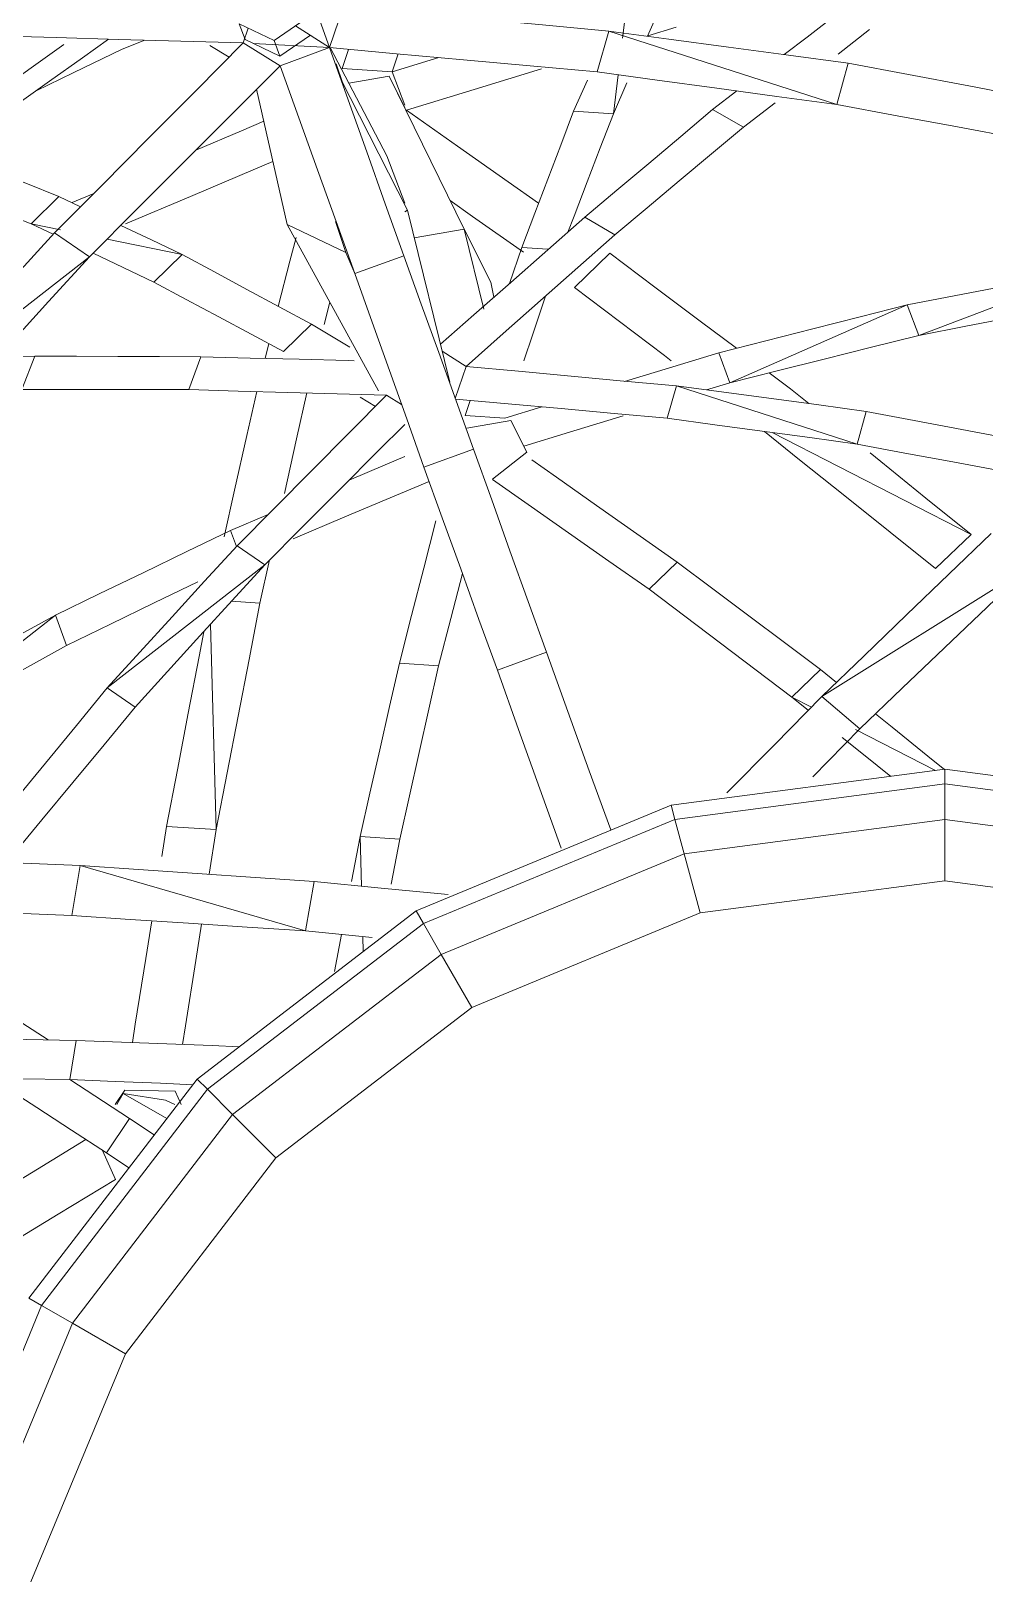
# Model space of a CAD drawing. Header units: inches. Extents: x -1427 to 2274, y -2183 to 260.
# Drawn here: x 791.429 to 794.35, y -430.368 to -425.619 of the extents above; entities that cross this region are included whole.
import ezdxf

# ---------------------------------------------------------------- set-up
doc = ezdxf.new("R2010")
doc.units = ezdxf.units.IN
doc.header["$MEASUREMENT"] = 0
doc.layers.add('G-IMPT', color=8, linetype='Continuous', lineweight=9)

# ---------------------------------------------------------------- blocks, each defined once
blk = doc.blocks.new('Family - ___-2596914-_A1004 - Light Fixture Schedule')
at = {"layer": 'G-IMPT'}
for p, q in [((-16.137, -425.6698), (-16.208, -425.4708)), ((-15.2213, -425.486), (-15.2401, -425.6412)), ((-16.137, -425.6698), (-16.0947, -425.5436)), ((-16.3072, -425.6482), (-16.4138, -425.5972)), ((-16.4138, -425.5972), (-16.3956, -425.645)), ((-16.1953, -425.5708), (-16.3072, -425.6482)), ((-16.137, -425.6698), (-16.2413, -425.6026)), ((-15.0756, -425.6069), (-15.163, -425.6338)), ((-16.7033, -425.6466), (-16.7728, -425.6749)), ((-16.4014, -425.6552), (-16.3869, -425.61)), ((-16.2891, -425.696), (-16.3956, -425.645)), ((-16.2891, -425.696), (-16.3072, -425.6482)), ((-16.2891, -425.696), (-16.1961, -425.6317)), ((-15.3179, -425.7441), (-15.282, -425.619)), ((-14.5841, -425.844), (-15.282, -425.619)), ((-14.5801, -425.6892), (-14.4837, -425.6146)), ((-16.4445, -425.6986), (-16.5041, -425.663)), ((-16.4014, -425.6552), (-16.289, -425.7251)), ((-16.3707, -425.6569), (-16.137, -425.6698)), ((-16.289, -425.7251), (-16.137, -425.6698)), ((-16.1358, -425.6698), (-15.9621, -426.0007)), ((-16.0986, -425.7331), (-16.0791, -425.6751)), ((-15.9268, -425.6889), (-15.9452, -425.7438)), ((-15.9452, -425.7438), (-15.8024, -425.7002)), ((-16.0972, -425.7762), (-16.1174, -425.7191)), ((-16.0986, -425.7331), (-15.9452, -425.7438)), ((-15.9452, -425.7438), (-15.9071, -425.8459)), ((-14.5841, -425.844), (-14.5488, -425.7174)), ((-15.8991, -426.167), (-16.1034, -425.7641)), ((-16.0786, -425.7788), (-15.9552, -425.7574)), ((-15.9552, -425.7574), (-15.9071, -425.853)), ((-15.9552, -425.7574), (-15.7255, -426.2253)), ((-15.3898, -425.8639), (-15.3476, -425.7695)), ((-15.2536, -425.7529), (-15.2681, -425.8724)), ((-15.2265, -425.778), (-15.2681, -425.8724)), ((-16.361, -425.7973), (-16.267, -426.2113)), ((-14.8899, -425.8024), (-14.9644, -425.8596)), ((-14.8694, -425.9129), (-14.773, -425.8383)), ((-15.3898, -425.8639), (-15.2681, -425.8724)), ((-14.9644, -425.8596), (-14.8694, -425.9129)), ((-15.9071, -426.146), (-15.9621, -426.0007)), ((-16.9659, -426.1256), (-17.0513, -426.2091)), ((-16.9659, -426.1256), (-16.8995, -426.1568)), ((-16.9259, -426.1444), (-16.859, -426.116)), ((-15.8991, -426.167), (-15.9071, -426.1725)), ((-15.7688, -426.6941), (-15.8991, -426.167)), ((-16.9616, -426.2273), (-17.0513, -426.2091)), ((-16.9832, -426.2414), (-17.0513, -426.2091)), ((-16.267, -426.2113), (-16.0876, -426.2971)), ((-15.9873, -426.7204), (-16.267, -426.2113)), ((-16.0876, -426.2971), (-16.1192, -426.2026)), ((-15.2635, -426.2425), (-15.3553, -426.1889)), ((-16.9791, -426.2369), (-16.8723, -426.31)), ((-16.5882, -426.303), (-16.8187, -426.2563)), ((-15.8782, -426.2517), (-15.7255, -426.2253)), ((-15.7255, -426.2253), (-15.6437, -426.3877)), ((-15.6653, -426.471), (-15.7255, -426.2253)), ((-17.4803, -426.785), (-16.8723, -426.31)), ((-16.5882, -426.303), (-16.6752, -426.3877)), ((-16.0594, -426.3618), (-16.0876, -426.2971)), ((-16.0599, -426.3618), (-15.9098, -426.3072)), ((-15.5859, -426.3917), (-15.5487, -426.2815)), ((-15.5487, -426.2815), (-15.4687, -426.287)), ((-15.2794, -426.2996), (-15.3876, -426.4047)), ((-13.7928, -426.346), (-14.3333, -426.551)), ((-15.6339, -426.4339), (-15.6437, -426.3877)), ((-16.1361, -426.4496), (-16.1536, -426.5172)), ((-14.3684, -426.4576), (-14.9113, -426.6959)), ((-14.3684, -426.4576), (-14.3333, -426.551)), ((-16.2782, -426.6003), (-16.1925, -426.5169)), ((-16.1925, -426.5169), (-16.075, -426.5867)), ((-16.3348, -426.6216), (-16.3232, -426.5762)), ((-15.7193, -426.6457), (-15.7924, -426.5988)), ((-14.9456, -426.6041), (-14.9113, -426.6959)), ((-17.0397, -426.6142), (-17.1536, -426.6188)), ((-17.0792, -426.7164), (-17.0397, -426.6142)), ((-16.5681, -426.717), (-16.5312, -426.6165)), ((-15.7522, -426.7439), (-15.7193, -426.6457)), ((-14.9113, -426.6959), (-14.9827, -426.7179)), ((-14.7909, -426.6657), (-14.726, -426.7143)), ((-15.9967, -426.7687), (-16.0439, -426.7404)), ((-15.9625, -426.7342), (-15.9168, -426.7626)), ((-15.1035, -426.8047), (-15.075, -426.7055)), ((-14.5217, -426.8839), (-15.075, -426.7055)), ((-14.726, -426.7143), (-14.6694, -426.7599)), ((-15.7224, -426.7959), (-15.7069, -426.75)), ((-15.6008, -426.8045), (-15.4876, -426.7699)), ((-14.5217, -426.8839), (-14.4937, -426.7835)), ((-15.7224, -426.7959), (-15.6008, -426.8045)), ((-15.5819, -426.8118), (-15.7174, -426.8353)), ((-15.5819, -426.8118), (-15.5333, -426.9083)), ((-14.1727, -427.1606), (-14.7822, -426.8485)), ((-15.8482, -426.9548), (-15.6961, -426.8994)), ((-15.5333, -426.9083), (-15.6388, -426.9914)), ((-16.4402, -427.1483), (-16.3253, -427.0995)), ((-16.4402, -427.1483), (-16.4221, -427.1971)), ((-14.1727, -427.1606), (-14.2823, -427.2647)), ((-16.4205, -427.1954), (-16.3358, -427.2534)), ((-16.8179, -427.6299), (-16.3358, -427.2534)), ((-16.3209, -427.2384), (-16.3503, -427.3705)), ((-15.0729, -427.2451), (-15.1587, -427.3285)), ((-13.9943, -427.259), (-14.6302, -427.6567)), ((-16.9769, -427.4072), (-17.457, -427.7848)), ((-16.9769, -427.4072), (-16.9425, -427.5006)), ((-16.3503, -427.3705), (-16.4381, -427.3645)), ((-16.5018, -427.4356), (-16.4845, -428.0643)), ((-15.8036, -427.5627), (-15.9235, -427.5542)), ((-15.6235, -427.576), (-15.4734, -427.5213)), ((-14.6342, -427.5739), (-14.7216, -427.6583)), ((-14.6342, -427.5739), (-14.5852, -427.6134)), ((-16.7328, -427.6891), (-16.8179, -427.6299)), ((-14.6618, -427.6889), (-14.7216, -427.6583)), ((-14.6713, -427.6986), (-14.7216, -427.6583)), ((-14.5135, -427.756), (-14.6302, -427.6567)), ((-14.6572, -427.9028), (-14.5135, -427.756)), ((-14.2821, -427.8834), (-14.5263, -427.7583)), ((-14.253, -427.8795), (-15.0913, -427.9899)), ((-14.253, -427.8795), (-14.253, -427.9242)), ((-13.4148, -427.9899), (-14.253, -427.8795)), ((-14.253, -427.9242), (-15.0797, -428.0331)), ((-14.253, -427.9242), (-14.253, -428.0333)), ((-13.4264, -428.0331), (-14.253, -427.9242)), ((-15.0913, -427.9899), (-15.8724, -428.3135)), ((-15.0913, -427.9899), (-15.0797, -428.0331)), ((-16.6507, -428.1471), (-16.6361, -428.0552)), ((-16.6361, -428.0552), (-16.4845, -428.0643)), ((-16.4845, -428.0643), (-16.5059, -428.2013)), ((-15.0797, -428.0331), (-15.85, -428.3522)), ((-15.0797, -428.0331), (-15.0515, -428.1384)), ((-14.253, -428.0333), (-15.0515, -428.1384)), ((-14.253, -428.0333), (-14.253, -428.221)), ((-13.4546, -428.1384), (-14.253, -428.0333)), ((-16.0699, -428.2236), (-16.0437, -428.0858)), ((-16.0437, -428.0858), (-16.0396, -428.2374)), ((-15.922, -428.0941), (-16.0437, -428.0858)), ((-15.922, -428.0941), (-15.9486, -428.2317)), ((-15.0515, -428.1384), (-15.7955, -428.4466)), ((-15.0515, -428.1384), (-15.0029, -428.3197)), ((-16.9264, -428.3276), (-16.901, -428.174)), ((-16.2111, -428.3747), (-16.901, -428.174)), ((-16.2111, -428.3747), (-16.1849, -428.2235)), ((-14.253, -428.221), (-15.0029, -428.3197)), ((-13.5032, -428.3197), (-14.253, -428.221)), ((-15.8724, -428.3135), (-16.5431, -428.8281)), ((-15.85, -428.3522), (-15.8724, -428.3135)), ((-15.85, -428.3522), (-16.5115, -428.8597)), ((-15.7955, -428.4466), (-15.85, -428.3522)), ((-15.0029, -428.3197), (-15.7017, -428.6091)), ((-16.2111, -428.3747), (-16.0071, -428.3948)), ((-16.1223, -428.4992), (-16.1007, -428.3856)), ((-16.0353, -428.392), (-16.0341, -428.4375)), ((-15.7955, -428.4466), (-16.4344, -428.9368)), ((-15.7955, -428.4466), (-15.7017, -428.6091)), ((-15.7017, -428.6091), (-16.3017, -429.0696)), ((-16.9322, -428.8296), (-16.9127, -428.7097)), ((-16.5431, -428.8281), (-17.0578, -429.4989)), ((-16.5115, -428.8597), (-16.5431, -428.8281)), ((-16.5115, -428.8597), (-17.0191, -429.5212)), ((-16.7643, -428.8621), (-16.794, -428.9062)), ((-16.7882, -428.9062), (-16.7693, -428.8726)), ((-16.64, -428.893), (-16.7693, -428.8726)), ((-16.7693, -428.8726), (-16.636, -428.9492)), ((-16.7643, -428.8621), (-16.6098, -428.8657)), ((-16.6098, -428.8657), (-16.5919, -428.9062)), ((-16.5115, -428.8597), (-16.4344, -428.9368)), ((-16.6112, -428.9062), (-16.64, -428.893)), ((-16.4344, -428.9368), (-16.9247, -429.5758)), ((-16.75, -428.9493), (-16.8208, -429.0543)), ((-16.75, -428.9493), (-16.6742, -428.999)), ((-16.4344, -428.9368), (-16.3017, -429.0696)), ((-16.7924, -429.1362), (-16.8321, -429.0469)), ((-16.7516, -429.0999), (-16.8208, -429.0543)), ((-16.3017, -429.0696), (-16.7622, -429.6696)), ((-17.0578, -429.4989), (-17.0191, -429.5212)), ((-17.0191, -429.5212), (-17.3382, -430.2916)), ((-17.0191, -429.5212), (-16.9247, -429.5758)), ((-16.9247, -429.5758), (-17.2329, -430.3198)), ((-16.9247, -429.5758), (-16.7622, -429.6696)), ((-16.7622, -429.6696), (-17.0516, -430.3684))]:
    blk.add_line(p, q, dxfattribs=at)
at = {"layer": 'G-IMPT', "flags": 128}
for points in [[(-15.1016, -425.4946), (-15.1432, -425.5891), (-15.1634, -425.6349)], [(-15.282, -425.619), (-15.4852, -425.6001), (-15.6883, -425.5813), (-15.8915, -425.5624), (-16.0947, -425.5436)], [(-14.5786, -425.5635), (-14.6751, -425.6375), (-14.7449, -425.6911)], [(-17.1952, -425.9154), (-17.0949, -425.8439), (-16.9946, -425.7724), (-16.8943, -425.7008), (-16.8139, -425.6435)], [(-17.1653, -425.6335), (-16.9743, -425.6389), (-16.7833, -425.6443), (-16.5924, -425.6498), (-16.4014, -425.6552)], [(-14.5488, -425.7174), (-14.7321, -425.6928), (-14.9154, -425.6682), (-15.0987, -425.6436), (-15.282, -425.619)], [(-16.9507, -425.66), (-17.051, -425.7315), (-17.1513, -425.803), (-17.2516, -425.8745)], [(-16.7728, -425.6749), (-16.9227, -425.7472), (-17.036, -425.8018)], [(-16.4014, -425.6552), (-16.5458, -425.8006), (-16.6902, -425.9461), (-16.8347, -426.0915), (-16.9791, -426.2369)], [(-16.137, -425.6698), (-15.9322, -425.6884), (-15.7274, -425.707), (-15.5227, -425.7255), (-15.3179, -425.7441)], [(-15.9098, -426.3072), (-15.9666, -426.1478), (-16.0234, -425.9885), (-16.0802, -425.8292), (-16.137, -425.6698)], [(-16.8723, -426.31), (-16.7265, -426.1638), (-16.5806, -426.0176), (-16.4348, -425.8713), (-16.289, -425.7251)], [(-16.289, -425.7251), (-16.2318, -425.8843), (-16.1745, -426.0435), (-16.1172, -426.2026), (-16.0599, -426.3618)], [(-15.4884, -425.7342), (-15.6949, -425.7978), (-15.9013, -425.8614)], [(-15.3179, -425.7441), (-15.1345, -425.7691), (-14.951, -425.7941), (-14.7676, -425.819), (-14.5841, -425.844)], [(-13.8106, -425.8567), (-13.9951, -425.8219), (-14.1797, -425.7871), (-14.3642, -425.7522), (-14.5488, -425.7174)], [(-14.5841, -425.844), (-14.3994, -425.8783), (-14.2146, -425.9126), (-14.0298, -425.9469), (-13.845, -425.9813)], [(-15.9013, -425.8614), (-15.7458, -425.971), (-15.5903, -426.0805), (-15.4972, -426.1462)], [(-15.5487, -426.2815), (-15.509, -426.1771), (-15.4692, -426.0727), (-15.4295, -425.9683), (-15.3898, -425.8639)], [(-15.2681, -425.8724), (-15.3083, -425.9768), (-15.3485, -426.0811), (-15.3887, -426.1855), (-15.4078, -426.2351)], [(-14.9644, -425.8596), (-15.0621, -425.9419), (-15.1599, -426.0242), (-15.2576, -426.1066), (-15.3553, -426.1889)], [(-16.5465, -425.9833), (-16.4074, -425.9243), (-16.3388, -425.8951)], [(-15.2635, -426.2425), (-15.165, -426.1601), (-15.0665, -426.0777), (-14.9679, -425.9953), (-14.8694, -425.9129)], [(-17.2708, -426.0045), (-17.1692, -426.0449), (-17.0676, -426.0852), (-16.9659, -426.1256)], [(-16.3107, -426.0189), (-16.3638, -426.0413), (-16.5628, -426.1253), (-16.7619, -426.2093)], [(-17.0513, -426.2091), (-17.1525, -426.1693), (-17.2537, -426.1295), (-17.3548, -426.0897)], [(-15.5435, -426.2956), (-15.6994, -426.1864), (-15.7683, -426.1382)], [(-16.7769, -426.2144), (-16.6826, -426.2586), (-16.5882, -426.303)], [(-15.3553, -426.1889), (-15.4687, -426.2887), (-15.5822, -426.3885), (-15.6957, -426.4883), (-15.7976, -426.5779)], [(-16.9791, -426.2369), (-17.1044, -426.3739), (-17.2297, -426.5109), (-17.355, -426.6479), (-17.4803, -426.785)], [(-16.2942, -426.4629), (-16.2585, -426.3233), (-16.2398, -426.2507)], [(-15.7193, -426.6457), (-15.6054, -426.5449), (-15.4914, -426.4441), (-15.3774, -426.3433), (-15.2635, -426.2425)], [(-17.373, -426.8596), (-17.2478, -426.7222), (-17.1226, -426.5848), (-16.9974, -426.4474), (-16.8723, -426.31)], [(-16.6752, -426.3877), (-16.7692, -426.343), (-16.8615, -426.2992)], [(-16.5882, -426.303), (-16.4893, -426.3564), (-16.3904, -426.4099), (-16.2914, -426.4634), (-16.1925, -426.5169)], [(-15.6961, -426.8994), (-15.7495, -426.7513), (-15.803, -426.6033), (-15.8564, -426.4552), (-15.9098, -426.3072)], [(-15.2794, -426.2996), (-15.141, -426.4033), (-15.0027, -426.507), (-14.8914, -426.5903)], [(-16.0599, -426.3618), (-16.007, -426.5101), (-15.954, -426.6583), (-15.9011, -426.8066), (-15.8482, -426.9548)], [(-14.3684, -426.4576), (-14.2245, -426.4297), (-14.0806, -426.4018), (-13.9367, -426.3739), (-13.7928, -426.346)], [(-16.2782, -426.6003), (-16.3774, -426.5471), (-16.4767, -426.494), (-16.5759, -426.4408), (-16.6752, -426.3877)], [(-15.091, -426.6285), (-15.1119, -426.6127), (-15.2497, -426.5087), (-15.3876, -426.4047)], [(-15.4758, -426.4304), (-15.5148, -426.5471), (-15.542, -426.6285)], [(-14.9456, -426.6041), (-14.8013, -426.5675), (-14.657, -426.5308), (-14.5127, -426.4942), (-14.3684, -426.4576)], [(-13.7574, -426.4383), (-13.9014, -426.4664), (-14.0454, -426.4946), (-14.1893, -426.5228), (-14.3333, -426.551)], [(-14.3333, -426.551), (-14.4778, -426.5872), (-14.6223, -426.6234), (-14.7668, -426.6597), (-14.9113, -426.6959)], [(-15.234, -426.6923), (-15.1094, -426.6542), (-14.9456, -426.6041)], [(-16.5312, -426.6165), (-16.6583, -426.6159), (-16.7854, -426.6153), (-16.9126, -426.6148), (-17.0397, -426.6142)], [(-16.0619, -426.6285), (-16.08, -426.6281), (-16.2304, -426.6242), (-16.3808, -426.6204), (-16.5312, -426.6165)], [(-15.075, -426.7055), (-15.2361, -426.6906), (-15.3971, -426.6756), (-15.5582, -426.6607), (-15.7193, -426.6457)], [(-17.0792, -426.7164), (-16.9514, -426.7166), (-16.8237, -426.7167), (-16.6959, -426.7169), (-16.5681, -426.717)], [(-16.5681, -426.717), (-16.4167, -426.7213), (-16.2653, -426.7256), (-16.1139, -426.7299), (-15.9625, -426.7342)], [(-16.4603, -427.1674), (-16.4281, -427.0247), (-16.3901, -426.857), (-16.3598, -426.7229)], [(-15.9625, -426.7342), (-16.077, -426.8495), (-16.1915, -426.9648), (-16.306, -427.0801), (-16.4205, -427.1954)], [(-16.2071, -426.7273), (-16.2384, -426.8677), (-16.2757, -427.0353)], [(-15.7515, -426.7459), (-15.5905, -426.7605), (-15.4281, -426.7753), (-15.2658, -426.79), (-15.1035, -426.8047)], [(-14.4937, -426.7835), (-14.639, -426.764), (-14.7843, -426.7445), (-14.9296, -426.725), (-15.075, -426.7055)], [(-13.9084, -426.894), (-14.0547, -426.8664), (-14.201, -426.8388), (-14.3474, -426.8112), (-14.4937, -426.7835)], [(-16.3358, -427.2534), (-16.2202, -427.1374), (-16.1046, -427.0215), (-15.989, -426.9056), (-15.9071, -426.8234)], [(-15.2387, -426.7968), (-15.4023, -426.8473), (-15.5423, -426.8904)], [(-15.1035, -426.8047), (-14.958, -426.8245), (-14.8126, -426.8443), (-14.6671, -426.8641), (-14.5217, -426.8839)], [(-14.2823, -427.2647), (-14.4208, -427.1537), (-14.5593, -427.0427), (-14.6978, -426.9317), (-14.8057, -426.8452)], [(-14.5217, -426.8839), (-14.3752, -426.9111), (-14.2287, -426.9383), (-14.0822, -426.9655), (-13.9357, -426.9927)], [(-16.0775, -426.9944), (-15.9672, -426.9475), (-15.9071, -426.922)], [(-15.4734, -427.5213), (-15.5291, -427.3658), (-15.5848, -427.2103), (-15.6404, -427.0549), (-15.6961, -426.8994)], [(-15.518, -426.9315), (-15.4427, -426.9846), (-15.3194, -427.0714), (-15.1962, -427.1583), (-15.0729, -427.2451)], [(-14.4822, -426.9109), (-14.4494, -426.9374), (-14.3111, -427.049), (-14.1727, -427.1606)], [(-15.8482, -426.9548), (-15.792, -427.1101), (-15.7358, -427.2654), (-15.6797, -427.4207), (-15.6235, -427.576)], [(-15.8325, -426.9981), (-15.9326, -427.0403), (-16.0905, -427.1069), (-16.2483, -427.1735)], [(-15.1587, -427.3285), (-15.2823, -427.2419), (-15.4059, -427.1554), (-15.5295, -427.0689), (-15.6388, -426.9924)], [(-15.9235, -427.5542), (-15.8863, -427.4091), (-15.8491, -427.2639), (-15.812, -427.1188)], [(-16.9769, -427.4072), (-16.8427, -427.3425), (-16.7085, -427.2778), (-16.5744, -427.213), (-16.4402, -427.1483)], [(-14.1117, -427.1574), (-14.2413, -427.2823), (-14.3709, -427.4071), (-14.5005, -427.5319), (-14.6302, -427.6567)], [(-16.4205, -427.1954), (-16.5198, -427.304), (-16.6192, -427.4127), (-16.7185, -427.5213), (-16.8179, -427.6299)], [(-16.7328, -427.6891), (-16.6335, -427.5802), (-16.5343, -427.4712), (-16.435, -427.3623), (-16.3358, -427.2534)], [(-15.0729, -427.2451), (-14.9632, -427.3273), (-14.8535, -427.4095), (-14.7439, -427.4917), (-14.6342, -427.5739)], [(-14.5135, -427.756), (-14.3837, -427.6317), (-14.2539, -427.5075), (-14.1241, -427.3833), (-13.9943, -427.259)], [(-16.5402, -427.3052), (-16.6743, -427.3704), (-16.8084, -427.4355), (-16.9425, -427.5006)], [(-15.7304, -427.2804), (-15.766, -427.4176), (-15.8036, -427.5627)], [(-14.7216, -427.6583), (-14.8309, -427.5758), (-14.9401, -427.4934), (-15.0494, -427.4109), (-15.1587, -427.3285)], [(-17.4904, -427.692), (-17.362, -427.6208), (-17.2336, -427.5496), (-17.1053, -427.4784), (-16.9769, -427.4072)], [(-16.3503, -427.3705), (-16.3838, -427.5439), (-16.4174, -427.7174), (-16.451, -427.8909), (-16.4845, -428.0643)], [(-16.6361, -428.0552), (-16.603, -427.8814), (-16.57, -427.7076), (-16.5369, -427.5338), (-16.5226, -427.4585)], [(-16.9425, -427.5006), (-17.0711, -427.5717), (-17.1997, -427.6427), (-17.3283, -427.7138), (-17.457, -427.7848)], [(-16.0437, -428.0858), (-16.0137, -427.9529), (-15.9836, -427.82), (-15.9535, -427.6871), (-15.9235, -427.5542)], [(-15.2763, -428.0655), (-15.342, -427.8841), (-15.4077, -427.7027), (-15.4734, -427.5213)], [(-15.8036, -427.5627), (-15.8332, -427.6956), (-15.8628, -427.8284), (-15.8924, -427.9613), (-15.922, -428.0941)], [(-15.6235, -427.576), (-15.5583, -427.7576), (-15.493, -427.9392), (-15.4278, -428.1208)], [(-16.8179, -427.6299), (-16.9126, -427.7454), (-17.0074, -427.8608), (-17.1022, -427.9762), (-17.197, -428.0917)], [(-17.1135, -428.1501), (-17.0183, -428.0348), (-16.9231, -427.9196), (-16.8279, -427.8044), (-16.7328, -427.6891)], [(-14.6302, -427.6567), (-14.7753, -427.8043), (-14.9204, -427.9518)], [(-14.4655, -427.71), (-14.4149, -427.7508), (-14.3052, -427.8393), (-14.253, -427.8813)], [(-14.4183, -427.9013), (-14.502, -427.8343), (-14.5674, -427.7819)], [(-16.901, -428.174), (-17.0757, -428.1673), (-17.2505, -428.1605), (-17.4252, -428.1537), (-17.5999, -428.1469)], [(-16.1849, -428.2235), (-16.3639, -428.2111), (-16.543, -428.1988), (-16.722, -428.1864), (-16.901, -428.174)], [(-15.7737, -428.2629), (-15.9793, -428.2432), (-16.1849, -428.2235)], [(-17.6245, -428.2981), (-17.4499, -428.3055), (-17.2754, -428.3129), (-17.1009, -428.3202), (-16.9264, -428.3276)], [(-16.9264, -428.3276), (-16.7476, -428.3394), (-16.5688, -428.3512), (-16.3899, -428.3629), (-16.2111, -428.3747)], [(-16.7411, -428.7164), (-16.7322, -428.6604), (-16.7002, -428.4586), (-16.6819, -428.3437)], [(-16.5298, -428.3537), (-16.5472, -428.465), (-16.5785, -428.6653), (-16.5874, -428.7223)], [(-17.3319, -428.4903), (-17.2371, -428.5524), (-17.0795, -428.6556), (-16.9989, -428.7084)], [(-16.9127, -428.7097), (-17.0655, -428.7074), (-17.2183, -428.7051), (-17.3711, -428.7028), (-17.5238, -428.7005)], [(-16.414, -428.7291), (-16.4971, -428.7258), (-16.6356, -428.7205), (-16.7742, -428.7151), (-16.9127, -428.7097)], [(-17.5436, -428.8222), (-17.3908, -428.8241), (-17.2379, -428.8259), (-17.085, -428.8278), (-16.9322, -428.8296)], [(-16.9322, -428.8296), (-16.7938, -428.8354), (-16.6554, -428.8413), (-16.5564, -428.8455)], [(-16.9322, -428.8298), (-16.8564, -428.8795), (-16.75, -428.9493)], [(-16.8208, -429.0543), (-16.9274, -428.9849), (-17.034, -428.9155), (-17.1406, -428.846)], [(-17.3319, -429.2868), (-17.2081, -429.2114), (-17.0314, -429.1038), (-16.8833, -429.0136)], [(-16.7924, -429.1362), (-16.968, -429.2425), (-17.1437, -429.3489), (-17.2975, -429.4421)]]:
    blk.add_lwpolyline(points, dxfattribs=at)

msp = doc.modelspace()

# ---------------------------------------------------------------- block references
at = {"color": 250, "lineweight": 20}
msp.add_blockref('Family - ___-2596914-_A1004 - Light Fixture Schedule', (808.4802, 0), dxfattribs=at)

doc.saveas('drawing.dxf')
